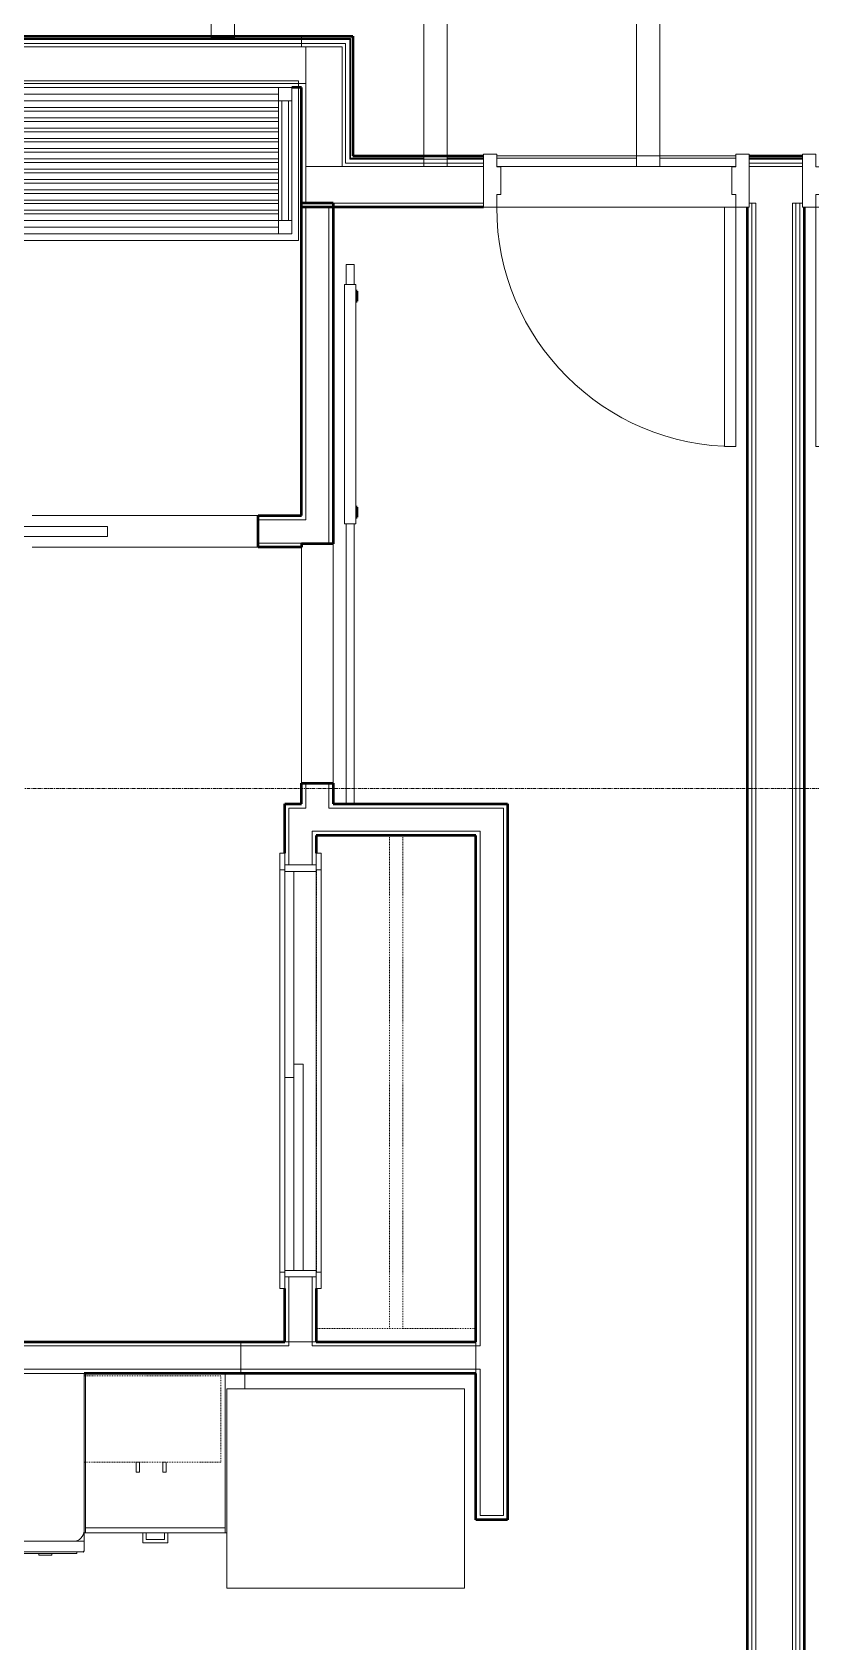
# Model space of a CAD drawing. Header units: inches. Extents: x -4235 to -464, y 9767 to 12359.
# Drawn here: x -2826.6 to -2709.5, y 11406.9 to 11648.9 of the extents above; entities that cross this region are included whole.
import ezdxf

# ---------------------------------------------------------------- set-up
doc = ezdxf.new("R2010")
doc.units = ezdxf.units.IN
doc.header["$MEASUREMENT"] = 0
doc.linetypes.add('Dash', pattern=[0.25, 0.125, -0.125])
doc.linetypes.add('Grid Line 1_2_', pattern=[0.875, 0.5, -0.125, 0.125, -0.125])
for name, color, linetype, lineweight in [('0-1', 7, 'Continuous', 5), ('0-2', 10, 'Continuous', 9), ('A-DOOR-1', 10, 'Continuous', 9), ('A-DOOR-2', 50, 'Continuous', 20), ('A-DOOR-4', 7, 'Continuous', 50), ('A-DOOR-FRAM-1', 10, 'Continuous', 9), ('A-DOOR-FRAM-3', 50, 'Continuous', 20), ('A-FLOR-3', 192, 'Continuous', 9), ('A-WALL-1', 7, 'Continuous', 50), ('A-WALL-2', 250, 'Continuous', 13), ('A-WALL-3', 10, 'Continuous', 9), ('A-WALL-4', 254, 'Continuous', 9), ('A-WALL-5', 113, 'Continuous', 9), ('I-WALL-1', 7, 'Continuous', 50), ('I-WALL-2', 10, 'Continuous', 9), ('I-WALL-3', 254, 'Continuous', 9), ('Q-CASE-1', 254, 'Continuous', 9), ('Q-CASE-2', 10, 'Continuous', 9), ('Q-CASE-3', 254, 'Dash', 9), ('Q-CASE-4', 10, 'Dash', 9), ('Q-CASE-HDLN-1', 10, 'Dash', 9), ('Q-CASE-HDLN-2', 254, 'Dash', 9), ('Q-SPCQ-1', 10, 'Continuous', 9), ('S-BEAM', 12, 'Continuous', 9), ('S-GRID-1', 1, 'Grid Line 1_2_', 9)]:
    doc.layers.add(name, color=color, linetype=linetype, lineweight=lineweight)

# ---------------------------------------------------------------- blocks, each defined once
blk = doc.blocks.new('POCKET - FLUSH - 2-10 x 6-8-2882529-BACKGROUND - RCP - 2ND FLOOR')
at = {"layer": 'A-DOOR-2'}
for p, q in [((-39.67, 0.75), (-39.67, -0.75)), ((-5.67, 0.75), (-39.67, 0.75)), ((-5.67, -0.75), (-5.67, 0.75)), ((-39.67, -0.75), (-5.67, -0.75))]:
    blk.add_line(p, q, dxfattribs=at)
blk = doc.blocks.new('SLIDING - FLUSH - 5-0 x 6-8-3203586-BACKGROUND - RCP - 2ND FLOOR')
at = {"layer": 'A-DOOR-1'}
for p, q in [((-32.75, 2.5), (-32.75, 3.25)), ((-30.25, 3.25), (-32.75, 3.25)), ((-32.75, 2.5), (-30.25, 2.5)), ((30.25, 3.25), (-30.25, 3.25)), ((-30.25, 3.25), (-30.25, 2.5)), ((30.25, 2.5), (30.25, 3.25)), ((30.25, 3.25), (32.75, 3.25)), ((32.75, 2.5), (30.25, 2.5)), ((32.75, 3.25), (32.75, 2.5)), ((30, 0.5), (-1, 0.5)), ((-1, 0.5), (-1, -0.88)), ((30, 0.5), (30, -0.88)), ((-32.75, -3), (-32.75, -2.25)), ((-30.25, -2.25), (-32.75, -2.25)), ((-30.25, -2.25), (-30.25, -3)), ((1, -0.88), (-30, -0.88)), ((-30, -0.88), (-30, -2.25)), ((-30, -2.25), (1, -2.25)), ((-1, -0.88), (30, -0.88)), ((1, -0.88), (1, -2.25)), ((30.25, -2.25), (32.75, -2.25)), ((30.25, -3), (30.25, -2.25)), ((32.75, -2.25), (32.75, -3)), ((-32.75, -3), (-30.25, -3)), ((-30.25, -3), (30.25, -3)), ((32.75, -3), (30.25, -3))]:
    blk.add_line(p, q, dxfattribs=at)
at = {"layer": 'A-DOOR-FRAM-1'}
for p, q in [((-31, -2.25), (-31, 2.5)), ((-30, 2.5), (-31, 2.5)), ((30, 2.5), (-30, 2.5)), ((-30, 2.5), (-30, -2.25)), ((30, -2.25), (30, 2.5)), ((30, 2.5), (31, 2.5)), ((31, 2.5), (31, -2.25)), ((-31, -2.25), (-30, -2.25)), ((1, -2.25), (30, -2.25)), ((31, -2.25), (30, -2.25))]:
    blk.add_line(p, q, dxfattribs=at)
blk = doc.blocks.new('Refrigerator_-_Side-by-Side_6047 - 36_ X 30_-345559-BACKGROUND - RCP - 2ND FLOOR')
at = {"layer": 'Q-SPCQ-1'}
for p, q in [((17.87, 14.42), (-17.88, 14.42)), ((-17.88, 14.42), (-17.88, -15.58)), ((17.87, -15.58), (17.87, 14.42)), ((-17.88, -15.58), (17.87, -15.58))]:
    blk.add_line(p, q, dxfattribs=at)
blk = doc.blocks.new('Dishwasher_15404 - 34_ counter-V104-BACKGROUND - RCP - 2ND FLOOR')
at = {"layer": 'Q-SPCQ-1'}
for p, q in [((0, -24), (0, 0)), ((0, 0), (23.68, 0)), ((23.68, 0), (25.25, 0)), ((25.25, 0), (26.68, 0)), ((25.25, 0), (25.25, -1.57)), ((25.25, -1.57), (25.25, -22.43)), ((26.87, -0.2), (26.87, -23.8)), ((27.12, -1.09), (26.87, -1.09)), ((27.12, -2.61), (27.12, -1.09)), ((27.12, -3.81), (27.12, -2.61)), ((27.12, -20.19), (27.12, -3.81)), ((27.37, -4.82), (27.12, -4.82)), ((27.37, -5.81), (27.37, -4.82)), ((27.12, -6.79), (27.37, -6.79)), ((27.37, -6.79), (27.37, -5.81)), ((27.37, -16.15), (27.12, -16.15)), ((27.37, -16.74), (27.12, -16.74)), ((27.37, -16.74), (27.37, -16.15)), ((27.37, -17.33), (27.12, -17.33)), ((27.37, -17.92), (27.12, -17.92)), ((27.37, -18.51), (27.12, -18.51)), ((27.37, -19.1), (27.12, -19.1)), ((27.37, -17.92), (27.37, -17.33)), ((27.37, -19.1), (27.37, -18.51)), ((27.37, -19.69), (27.12, -19.69)), ((27.12, -21.39), (27.12, -20.19)), ((27.37, -20.28), (27.12, -20.28)), ((27.12, -22.91), (27.12, -21.39)), ((27.37, -20.28), (27.37, -19.69)), ((23.68, -24), (0, -24)), ((25.25, -24), (23.68, -24)), ((25.25, -22.43), (25.25, -24)), ((26.68, -24), (25.25, -24)), ((27.12, -22.91), (26.87, -22.91))]:
    blk.add_line(p, q, dxfattribs=at)
for centre, radius, start, end in [((26.68, -0.2), 0.197, 0, 90), ((23.68, -1.57), 1.57, 0, 90), ((23.68, -1.57), 1.57, 32.077, 42.3359), ((23.68, -1.57), 1.57, 17.8182, 27.5266), ((23.68, -1.57), 1.57, 0, 13.6425), ((26.68, -0.2), 0.197, 15, 90), ((23.68, -22.43), 1.57, 270, 0), ((23.68, -22.43), 1.57, 317.6641, 327.923), ((23.68, -22.43), 1.57, 332.4734, 342.1818), ((23.68, -22.43), 1.57, 347.4108, 0), ((26.68, -23.8), 0.197, 270, 0)]:
    blk.add_arc(centre, radius, start, end, dxfattribs=at)
blk = doc.blocks.new('BARN - FLUSH - 3-0 x 7-0 BARN DOOR-2961665-BACKGROUND - RCP - 2ND FLOOR')
at = {"layer": 'A-DOOR-1'}
for p, q in [((-57, 5.57), (-60, 5.57)), ((-60, 5.57), (-60, 4.95)), ((-60, 4.95), (-60, 4.32)), ((-57, 4.07), (-57, 5.82)), ((-57, 5.82), (-21, 5.82)), ((-21, 5.82), (-21, 4.07)), ((21, 5.57), (-21, 5.57)), ((21, 4.95), (21, 5.57)), ((21, 4.32), (21, 4.95)), ((-60, 4.32), (-57, 4.32)), ((-21, 4.07), (-57, 4.07)), ((-21, 4.32), (21, 4.32))]:
    blk.add_line(p, q, dxfattribs=at)
at = {"layer": 'A-DOOR-4'}
for p, q in [((-56, 6), (-56, 5.82)), ((-54.5, 6), (-56, 6)), ((-54.5, 5.82), (-54.5, 6)), ((-23.5, 6), (-23.5, 5.82)), ((-22, 6), (-23.5, 6)), ((-22, 5.82), (-22, 6))]:
    blk.add_line(p, q, dxfattribs=at)
blk = doc.blocks.new('OD_CW_Closet - OD_CW_Closet-2472542-BACKGROUND - RCP - 2ND FLOOR')
at = {"layer": 'Q-CASE-HDLN-1'}
for p, q in [((0.74, -24), (0.74, 0)), ((0.74, 0), (6.74, 0)), ((9.24, 0), (69.74, 0)), ((72.24, 0), (74.9, 0)), ((0.74, -11), (74.9, -11)), ((0.74, -13), (74.9, -13))]:
    blk.add_line(p, q, dxfattribs=at)
at = {"layer": 'Q-CASE-HDLN-2'}
for p, q in [((74.9, 0), (74.9, -24)), ((74.9, -24), (0.74, -24))]:
    blk.add_line(p, q, dxfattribs=at)
blk = doc.blocks.new('Base Cabinet 3 Drawer 230 - Base Cabinet 3 Drawer 230 21_-2578998-BACKGROUND - RCP - 2ND FLOOR')
at = {"layer": 'Q-CASE-2'}
for p, q in [((-1.14, 24), (-1.14, 25.5)), ((-1.14, 25.5), (2.61, 25.5)), ((2.11, 25), (-0.64, 25)), ((-0.64, 24), (-0.64, 25)), ((2.11, 24), (2.11, 25)), ((2.61, 25.5), (2.61, 24)), ((-9.76, 24), (11.24, 24)), ((-9.76, 23.25), (-9.76, 24)), ((11.24, 23.25), (-9.76, 23.25)), ((-9.76, 23.25), (-9.76, 0)), ((-1.14, 24), (-0.64, 24)), ((2.61, 24), (2.11, 24)), ((11.24, 24), (11.24, 23.25)), ((11.24, 0), (11.24, 23.25)), ((-9.76, 0), (11.24, 0))]:
    blk.add_line(p, q, dxfattribs=at)
blk = doc.blocks.new('300 Series Wall Hung Cabinet_302 - 21_ X 24_-2838280-BACKGROUND - RCP - 2ND FLOOR')
at = {"layer": 'Q-CASE-1'}
for p, q in [((-1.76, -13.19), (-2.25, -13.19)), ((-2.25, -13.19), (-2.25, -14.69)), ((-1.76, -14.69), (-1.76, -13.19)), ((2.24, -13.19), (1.75, -13.19)), ((1.75, -13.19), (1.75, -14.69)), ((2.24, -14.69), (2.24, -13.19)), ((-2.25, -14.69), (-1.76, -14.69)), ((1.75, -14.69), (2.24, -14.69))]:
    blk.add_line(p, q, dxfattribs=at)
at = {"layer": 'Q-CASE-3'}
for p, q in [((10.5, -13.19), (10.5, -0.23)), ((-10.1, -13.19), (10.5, -13.19))]:
    blk.add_line(p, q, dxfattribs=at)
at = {"layer": 'Q-CASE-4'}
blk.add_line((10.5, -0.19), (-10.1, -0.19), dxfattribs=at)
blk = doc.blocks.new('Bath Vanity - Bath Vanity 60_-V115-BACKGROUND - RCP - 2ND FLOOR')
at = {"layer": 'Q-CASE-1'}
for p, q in [((-29.26, -1), (-29.26, 0)), ((-29.26, 0), (30.74, 0)), ((30.74, 0), (30.74, -0.38)), ((30.74, -0.38), (30.74, -1))]:
    blk.add_line(p, q, dxfattribs=at)
at = {"layer": 'Q-CASE-2'}
for p, q in [((-29.26, -24), (-29.26, -1)), ((-28.26, -3), (-28.26, -1)), ((-28.26, -1), (-26.26, -1)), ((27.74, -1), (-26.26, -1)), ((-26.26, -1), (-26.26, -3)), ((27.74, -2), (-26.26, -2)), ((27.74, -3), (27.74, -1)), ((27.74, -1), (29.74, -1)), ((29.74, -1), (29.74, -3)), ((30.74, -1), (30.74, -24)), ((-28.26, -3), (-28.26, -21)), ((-26.26, -3), (-28.26, -3)), ((-27.76, -3), (-27.76, -21)), ((-26.76, -3), (-26.76, -21)), ((27.74, -3), (-26.26, -3)), ((-26.26, -3), (-26.26, -21)), ((-26.26, -4), (27.74, -4)), ((27.74, -4.55), (-26.26, -4.55)), ((27.74, -3), (27.74, -21)), ((29.74, -3), (27.74, -3)), ((28.24, -3), (28.24, -21)), ((29.24, -3), (29.24, -21)), ((29.74, -3), (29.74, -21)), ((-26.26, -5.55), (27.74, -5.55)), ((27.74, -6.09), (-26.26, -6.09)), ((-26.26, -7.09), (27.74, -7.09)), ((27.74, -7.64), (-26.26, -7.64)), ((-26.26, -8.64), (27.74, -8.64)), ((27.74, -9.18), (-26.26, -9.18)), ((-26.26, -10.18), (27.74, -10.18)), ((27.74, -10.73), (-26.26, -10.73)), ((-26.26, -11.73), (27.74, -11.73)), ((27.74, -12.27), (-26.26, -12.27)), ((-26.26, -13.27), (27.74, -13.27)), ((27.74, -13.82), (-26.26, -13.82)), ((-26.26, -14.82), (27.74, -14.82)), ((27.74, -15.36), (-26.26, -15.36)), ((-26.26, -16.36), (27.74, -16.36)), ((27.74, -16.91), (-26.26, -16.91)), ((-26.26, -17.91), (27.74, -17.91)), ((27.74, -18.45), (-26.26, -18.45)), ((-28.26, -23), (-28.26, -21)), ((-28.26, -21), (-26.26, -21)), ((-26.26, -19.45), (27.74, -19.45)), ((27.74, -20), (-26.26, -20)), ((-26.26, -21), (27.74, -21)), ((-26.26, -21), (-26.26, -23)), ((27.74, -23), (27.74, -21)), ((27.74, -21), (29.74, -21)), ((29.74, -21), (29.74, -23)), ((30.74, -24), (-29.26, -24)), ((-26.26, -23), (-28.26, -23)), ((27.74, -22), (-26.26, -22)), ((27.74, -23), (-26.26, -23)), ((29.74, -23), (27.74, -23))]:
    blk.add_line(p, q, dxfattribs=at)
blk = doc.blocks.new('CTR - 1st Phase - Unit Layouts_rvt-1-BACKGROUND - RCP - 2ND FLOOR')
at = {"layer": 'A-WALL-1'}
for p, q in [((-2786.1, 11576.24), (-2786.1, 11623.26)), ((-2786.1, 11623.26), (-2785.47, 11623.26)), ((-2785.47, 11623.26), (-2781.97, 11623.26)), ((-2781.97, 11623.26), (-2781.35, 11623.26)), ((-2781.35, 11623.26), (-2781.35, 11571.99)), ((-2792.62, 11576.24), (-2786.1, 11576.24)), ((-2792.62, 11571.49), (-2792.62, 11576.24)), ((-2786.1, 11571.49), (-2792.62, 11571.49)), ((-2781.35, 11571.99), (-2786.1, 11571.99)), ((-2786.1, 11571.99), (-2786.1, 11571.49)), ((-2786.1, 11532.89), (-2786.1, 11535.99)), ((-2786.1, 11535.99), (-2781.35, 11535.99)), ((-2781.35, 11535.99), (-2781.35, 11532.89)), ((-2788.62, 11525.48), (-2788.62, 11532.89)), ((-2788.62, 11532.89), (-2788, 11532.89)), ((-2788, 11532.89), (-2786.1, 11532.89)), ((-2781.35, 11532.89), (-2755.1, 11532.89)), ((-2755.1, 11532.89), (-2755.1, 11532.26)), ((-2755.1, 11532.26), (-2755.1, 11528.14)), ((-2783.87, 11528.14), (-2783.87, 11525.48)), ((-2759.85, 11528.14), (-2783.87, 11528.14)), ((-2759.85, 11451.99), (-2759.85, 11528.14)), ((-2755.1, 11528.14), (-2755.1, 11425.23)), ((-2788.62, 11451.99), (-2788.62, 11459.98)), ((-2783.87, 11459.98), (-2783.87, 11451.99)), ((-2912.7, 11451.99), (-2788.62, 11451.99)), ((-2783.87, 11451.99), (-2759.85, 11451.99)), ((-2759.85, 11447.24), (-2818.82, 11447.24)), ((-2759.85, 11425.23), (-2759.85, 11447.24)), ((-2759.22, 11425.23), (-2759.85, 11425.23)), ((-2755.72, 11425.23), (-2759.22, 11425.23)), ((-2755.1, 11425.23), (-2755.72, 11425.23))]:
    blk.add_line(p, q, dxfattribs=at)
at = {"layer": 'A-WALL-2'}
for p, q in [((-2785.47, 11622.64), (-2781.97, 11622.64)), ((-2785.47, 11622.64), (-2785.47, 11575.61)), ((-2781.97, 11622.64), (-2781.97, 11571.99)), ((-2786.1, 11575.61), (-2792.62, 11575.61)), ((-2786.1, 11575.61), (-2785.47, 11575.61)), ((-2786.1, 11572.11), (-2792.62, 11572.11)), ((-2786.1, 11572.11), (-2785.47, 11572.11)), ((-2785.47, 11572.11), (-2785.47, 11571.99)), ((-2785.47, 11535.99), (-2785.47, 11532.89)), ((-2781.97, 11535.99), (-2781.97, 11532.89)), ((-2785.47, 11532.26), (-2785.47, 11532.89)), ((-2781.97, 11532.26), (-2781.97, 11532.89)), ((-2788, 11532.26), (-2788, 11523.73)), ((-2785.47, 11532.26), (-2788, 11532.26)), ((-2781.97, 11532.26), (-2755.72, 11532.26)), ((-2755.72, 11528.76), (-2755.72, 11532.26)), ((-2784.5, 11528.76), (-2784.5, 11523.73)), ((-2783.87, 11528.76), (-2784.5, 11528.76)), ((-2783.87, 11528.76), (-2759.22, 11528.76)), ((-2759.22, 11528.14), (-2759.22, 11528.76)), ((-2759.22, 11451.36), (-2759.22, 11528.14)), ((-2755.72, 11528.14), (-2755.72, 11528.76)), ((-2755.72, 11425.85), (-2755.72, 11528.14)), ((-2788, 11461.73), (-2788, 11451.99)), ((-2784.5, 11461.73), (-2784.5, 11451.99)), ((-2912.07, 11451.36), (-2788, 11451.36)), ((-2788, 11451.36), (-2788, 11451.99)), ((-2784.5, 11451.36), (-2784.5, 11451.99)), ((-2784.5, 11451.36), (-2759.85, 11451.36)), ((-2759.22, 11451.36), (-2759.85, 11451.36)), ((-2912.07, 11447.86), (-2759.85, 11447.86)), ((-2759.22, 11447.86), (-2759.85, 11447.86)), ((-2759.22, 11425.85), (-2759.22, 11447.86)), ((-2755.72, 11425.85), (-2759.22, 11425.85))]:
    blk.add_line(p, q, dxfattribs=at)
at = {"layer": 'A-WALL-3'}
for p, q in [((-2792.62, 11576.24), (-2826.62, 11576.24)), ((-2826.62, 11571.49), (-2792.62, 11571.49)), ((-2786.1, 11571.49), (-2786.1, 11535.99)), ((-2781.35, 11535.99), (-2781.35, 11571.99)), ((-2788.62, 11523.73), (-2783.87, 11523.73)), ((-2788.62, 11461.73), (-2783.87, 11461.73)), ((-2788.62, 11451.99), (-2783.87, 11451.99)), ((-2759.85, 11447.24), (-2759.85, 11451.99)), ((-2795.22, 11447.24), (-2818.82, 11447.24)), ((-2794.6, 11447.24), (-2795.22, 11447.24))]:
    blk.add_line(p, q, dxfattribs=at)
at = {"layer": 'A-WALL-4'}
for p, q in [((-2792.62, 11576.24), (-2792.62, 11571.49)), ((-2786.1, 11571.99), (-2786.1, 11571.49)), ((-2786.1, 11571.99), (-2781.35, 11571.99)), ((-2786.1, 11535.99), (-2781.35, 11535.99)), ((-2843.22, 11451.99), (-2795.22, 11451.99)), ((-2795.22, 11451.99), (-2788.62, 11451.99)), ((-2795.22, 11451.95), (-2795.22, 11447.24)), ((-2795.22, 11447.24), (-2795.22, 11451.95)), ((-2783.87, 11451.99), (-2759.85, 11451.99)), ((-2759.85, 11447.24), (-2794.6, 11447.24))]:
    blk.add_line(p, q, dxfattribs=at)
at = {"layer": 'A-WALL-5'}
for p, q in [((-2794.6, 11447.24), (-2818.82, 11447.24)), ((-2818.82, 11447.24), (-2794.6, 11447.24)), ((-2794.6, 11444.93), (-2794.6, 11447.24)), ((-2794.6, 11447.24), (-2794.6, 11444.93)), ((-2818.82, 11423.24), (-2809.95, 11423.24)), ((-2809.95, 11423.24), (-2818.82, 11423.24)), ((-2809.95, 11423.24), (-2809.45, 11423.24)), ((-2809.45, 11423.24), (-2806.7, 11423.24)), ((-2806.7, 11423.24), (-2809.45, 11423.24)), ((-2806.7, 11423.24), (-2806.2, 11423.24)), ((-2806.2, 11423.24), (-2797.32, 11423.24)), ((-2797.32, 11423.24), (-2806.2, 11423.24))]:
    blk.add_line(p, q, dxfattribs=at)
at = {"layer": '0-2'}
for name, p in [('Bath Vanity - Bath Vanity 60_-V115-BACKGROUND - RCP - 2ND FLOOR', (-2817.31, 11641.61)), ('POCKET - FLUSH - 2-10 x 6-8-2882529-BACKGROUND - RCP - 2ND FLOOR', (-2809.62, 11573.86)), ('300 Series Wall Hung Cabinet_302 - 21_ X 24_-2838280-BACKGROUND - RCP - 2ND FLOOR', (-2808.72, 11447.05)), ('Refrigerator_-_Side-by-Side_6047 - 36_ X 30_-345559-BACKGROUND - RCP - 2ND FLOOR', (-2779.45, 11430.5))]:
    blk.add_blockref(name, p, dxfattribs=at)
for name, p, rotation in [('BARN - FLUSH - 3-0 x 7-0 BARN DOOR-2961665-BACKGROUND - RCP - 2ND FLOOR', (-2783.72, 11553.99), 269.9999999999983), ('OD_CW_Closet - OD_CW_Closet-2472542-BACKGROUND - RCP - 2ND FLOOR', (-2783.85, 11453.24), 90.00000000001617), ('SLIDING - FLUSH - 5-0 x 6-8-3203586-BACKGROUND - RCP - 2ND FLOOR', (-2786.37, 11492.73), 269.9999999999755), ('Dishwasher_15404 - 34_ counter-V104-BACKGROUND - RCP - 2ND FLOOR', (-2818.82, 11447.24), 269.9999999999322), ('Base Cabinet 3 Drawer 230 - Base Cabinet 3 Drawer 230 21_-2578998-BACKGROUND - RCP - 2ND FLOOR', (-2807.34, 11447.24), 180)]:
    blk.add_blockref(name, p, dxfattribs=dict(at, rotation=rotation))
blk = doc.blocks.new('HOLLOW METAL - UNIT DOOR-2191978-BACKGROUND - RCP - 2ND FLOOR')
at = {"layer": 'A-DOOR-1'}
blk.add_arc((18, 4.125), 36, 90, 180, dxfattribs=at)
at = {"layer": 'A-DOOR-2'}
for p, q in [((18, 40.125), (16.25, 40.125)), ((16.25, 40.125), (16.25, 4.125)), ((18, 4.125), (18, 40.125)), ((16.25, 4.125), (18, 4.125))]:
    blk.add_line(p, q, dxfattribs=at)
at = {"layer": 'A-DOOR-FRAM-3'}
for p, q in [((-18, 4.125), (-20, 4.125)), ((-20, 4.125), (-20, -3.875)), ((-18, 2.1875), (-18, 4.125)), ((18, 4.125), (18, 2.1875)), ((20, 4.125), (18, 4.125)), ((20, -3.875), (20, 4.125)), ((-17.375, 2.1875), (-18, 2.1875)), ((-17.375, -1.9375), (-17.375, 2.1875)), ((18, 2.1875), (17.375, 2.1875)), ((17.375, 2.1875), (17.375, -1.9375)), ((-18, -3.875), (-18, -1.9375)), ((-18, -1.9375), (-17.375, -1.9375)), ((17.375, -1.9375), (18, -1.9375)), ((18, -1.9375), (18, -3.875)), ((-20, -3.875), (-18, -3.875)), ((18, -3.875), (20, -3.875))]:
    blk.add_line(p, q, dxfattribs=at)
blk = doc.blocks.new('HOLLOW METAL - UNIT DOOR-2191977-BACKGROUND - RCP - 2ND FLOOR')
at = {"layer": 'A-DOOR-1'}
blk.add_arc((18, -4.125), 36, 180, 270, dxfattribs=at)
at = {"layer": 'A-DOOR-2'}
for p, q in [((16.25, -4.125), (18, -4.125)), ((16.25, -40.125), (16.25, -4.125)), ((18, -4.125), (18, -40.125)), ((18, -40.125), (16.25, -40.125))]:
    blk.add_line(p, q, dxfattribs=at)
at = {"layer": 'A-DOOR-FRAM-3'}
for p, q in [((-20, 3.875), (-18, 3.875)), ((-20, -4.125), (-20, 3.875)), ((-18, 3.875), (-18, 1.9375)), ((18, 3.875), (20, 3.875)), ((18, 1.9375), (18, 3.875)), ((20, 3.875), (20, -4.125)), ((-18, 1.9375), (-17.375, 1.9375)), ((-17.375, 1.9375), (-17.375, -2.1875)), ((17.375, 1.9375), (18, 1.9375)), ((17.375, -2.1875), (17.375, 1.9375)), ((-18, -2.1875), (-18, -4.125)), ((-17.375, -2.1875), (-18, -2.1875)), ((18, -2.1875), (17.375, -2.1875)), ((18, -4.125), (18, -2.1875)), ((-18, -4.125), (-20, -4.125)), ((20, -4.125), (18, -4.125))]:
    blk.add_line(p, q, dxfattribs=at)
blk = doc.blocks.new('CTR - 1st Phase - Common Walls_rvt-1-BACKGROUND - RCP - 2ND FLOOR')
at = {"layer": 'A-WALL-2'}
for p, q in [((-3018.77, 11647.86), (-2786.1, 11647.86)), ((-3018.77, 11647.24), (-2786.1, 11647.24)), ((-3018.77, 11646.74), (-2786.1, 11646.74)), ((-2779.47, 11647.86), (-2786.1, 11647.86)), ((-2779.97, 11647.24), (-2786.1, 11647.24)), ((-2785.47, 11646.74), (-2786.1, 11646.74)), ((-2779.97, 11646.74), (-2785.47, 11646.74)), ((-2779.47, 11647.24), (-2779.97, 11647.24)), ((-2779.97, 11646.74), (-2779.97, 11630.36)), ((-2778.85, 11647.86), (-2779.47, 11647.86)), ((-2779.47, 11647.24), (-2779.47, 11630.36)), ((-2778.85, 11647.86), (-2778.85, 11630.36)), ((-2912.7, 11641.24), (-2786.1, 11641.24)), ((-2785.47, 11641.24), (-2786.1, 11641.24)), ((-2785.47, 11641.24), (-2785.47, 11630.36)), ((-2785.47, 11630.36), (-2785.47, 11628.74)), ((-2779.97, 11630.36), (-2779.97, 11629.24)), ((-2779.47, 11630.36), (-2779.47, 11629.86)), ((-2779.47, 11629.86), (-2779.47, 11629.24)), ((-2778.85, 11630.36), (-2778.85, 11629.86)), ((-2778.85, 11629.86), (-2758.72, 11629.86)), ((-2718.72, 11629.86), (-2710.72, 11629.86)), ((-2785.47, 11628.74), (-2785.47, 11623.24)), ((-2779.97, 11629.24), (-2779.97, 11628.74)), ((-2779.97, 11628.74), (-2758.72, 11628.74)), ((-2779.47, 11629.24), (-2758.72, 11629.24)), ((-2718.72, 11629.24), (-2710.72, 11629.24)), ((-2718.72, 11628.74), (-2710.72, 11628.74)), ((-2785.47, 11623.24), (-2758.72, 11623.24)), ((-2718.72, 11623.24), (-2718.35, 11623.24)), ((-2718.35, 11622.61), (-2718.35, 11623.24)), ((-2717.72, 11623.24), (-2718.35, 11623.24)), ((-2718.35, 11623.24), (-2717.72, 11623.24)), ((-2718.35, 11622.61), (-2718.35, 11255.64)), ((-2717.72, 11622.61), (-2717.72, 11623.24)), ((-2717.72, 11622.61), (-2717.72, 11255.64)), ((-2712.22, 11622.61), (-2712.22, 11623.24)), ((-2711.72, 11623.24), (-2712.22, 11623.24)), ((-2712.22, 11623.24), (-2711.72, 11623.24)), ((-2712.22, 11622.61), (-2712.22, 11255.64)), ((-2711.72, 11622.61), (-2711.72, 11623.24)), ((-2711.1, 11623.24), (-2711.72, 11623.24)), ((-2711.72, 11623.24), (-2711.1, 11623.24)), ((-2711.72, 11622.61), (-2711.72, 11255.64)), ((-2711.1, 11622.61), (-2711.1, 11623.24)), ((-2711.1, 11623.24), (-2710.72, 11623.24)), ((-2711.1, 11622.61), (-2711.1, 11255.64))]:
    blk.add_line(p, q, dxfattribs=at)
at = {"layer": 'I-WALL-1'}
for p, q in [((-3018.77, 11648.36), (-2786.1, 11648.36)), ((-2786.1, 11648.36), (-2778.85, 11648.36)), ((-2778.85, 11648.36), (-2778.35, 11648.36)), ((-2778.35, 11648.36), (-2778.35, 11630.36)), ((-2786.1, 11640.61), (-2787.57, 11640.61)), ((-2786.1, 11630.36), (-2786.1, 11640.61)), ((-2786.1, 11623.24), (-2786.1, 11630.36)), ((-2778.35, 11630.36), (-2758.72, 11630.36)), ((-2718.72, 11630.36), (-2710.72, 11630.36)), ((-2786.1, 11622.61), (-2786.1, 11623.24)), ((-2758.72, 11622.61), (-2786.1, 11622.61)), ((-2718.97, 11255.64), (-2718.97, 11622.61)), ((-2710.47, 11622.61), (-2710.47, 11255.64))]:
    blk.add_line(p, q, dxfattribs=at)
at = {"layer": 'I-WALL-2'}
for p, q in [((-2786.1, 11646.74), (-2786.1, 11648.36)), ((-2786.1, 11646.74), (-2786.1, 11648.36)), ((-2758.72, 11622.61), (-2758.72, 11630.36)), ((-2720.72, 11630.36), (-2756.72, 11630.36)), ((-2756.72, 11622.61), (-2722.47, 11622.61)), ((-2718.97, 11622.61), (-2718.72, 11622.61)), ((-2710.72, 11622.61), (-2710.47, 11622.61))]:
    blk.add_line(p, q, dxfattribs=at)
at = {"layer": 'I-WALL-3'}
for p, q in [((-3007.91, 11648.36), (-2786.1, 11648.36)), ((-2778.35, 11648.36), (-2786.1, 11648.36)), ((-2778.35, 11648.36), (-2778.35, 11630.36)), ((-2778.35, 11630.36), (-2758.72, 11630.36)), ((-2756.72, 11630.36), (-2720.72, 11630.36)), ((-2718.72, 11630.36), (-2710.72, 11630.36))]:
    blk.add_line(p, q, dxfattribs=at)
at = {"layer": '0-2'}
blk.add_blockref('HOLLOW METAL - UNIT DOOR-2191977-BACKGROUND - RCP - 2ND FLOOR', (-2738.72, 11626.74), dxfattribs=at)
at = {"layer": '0-2', "rotation": 180}
blk.add_blockref('HOLLOW METAL - UNIT DOOR-2191978-BACKGROUND - RCP - 2ND FLOOR', (-2690.72, 11626.74), dxfattribs=at)
blk = doc.blocks.new('Dimension Lumber - LVL - 3_5X5_5-V254-BACKGROUND - RCP - 2ND FLOOR')
at = {"layer": 'S-BEAM'}
for p, q in [((-43.73, 1.75), (-43.53, 1.75)), ((20.07, 1.75), (45.1, 1.75)), ((45.1, 1.75), (45.37, 1.75)), ((45.37, -1.75), (45.37, 1.75)), ((-25.78, -1.75), (-24.15, -1.75)), ((-24.15, -1.75), (-20.84, -1.75)), ((-18.47, -1.75), (-15.97, -1.75)), ((-13.6, -1.75), (-12.21, -1.75)), ((-9.84, -1.75), (45.1, -1.75)), ((45.1, -1.75), (45.37, -1.75))]:
    blk.add_line(p, q, dxfattribs=at)
blk = doc.blocks.new('Dimension Lumber - LVL - 3_5X5_5-V234-BACKGROUND - RCP - 2ND FLOOR')
at = {"layer": 'S-BEAM'}
for p, q in [((-54.25, 1.75), (-54.01, 1.75)), ((9.6, 1.75), (52.63, 1.75)), ((52.63, 1.75), (54.25, 1.75)), ((-54.25, -1.75), (-54.01, -1.75)), ((9.6, -1.75), (52.63, -1.75)), ((52.63, -1.75), (54.25, -1.75))]:
    blk.add_line(p, q, dxfattribs=at)
blk = doc.blocks.new('Dimension Lumber - LVL - 3_5X5_5-V255-BACKGROUND - RCP - 2ND FLOOR')
at = {"layer": 'S-BEAM'}
for p, q in [((-45.37, 1.75), (-45.37, -1.75)), ((-45.37, 1.75), (-45.1, 1.75)), ((-45.1, 1.75), (-44.85, 1.75)), ((-44.85, 1.75), (-43.85, 1.75)), ((-0.88, 1.75), (42.15, 1.75)), ((42.15, 1.75), (43.77, 1.75)), ((-45.34, -1.75), (-45.1, -1.75)), ((-45.1, -1.75), (-44.85, -1.75)), ((-44.85, -1.75), (-43.85, -1.75)), ((-0.88, -1.75), (42.15, -1.75)), ((42.15, -1.75), (43.77, -1.75))]:
    blk.add_line(p, q, dxfattribs=at)

msp = doc.modelspace()

# ---------------------------------------------------------------- linework, layer by layer
at = {"layer": 'A-FLOR-3'}
for p, q in [((-2778.72, 11647.99), (-3026.15, 11647.99)), ((-3024.9, 11646.74), (-2785.47, 11646.74)), ((-2785.47, 11646.74), (-2785.47, 11628.74)), ((-2778.72, 11629.99), (-2778.72, 11647.99)), ((-2767.67, 11629.99), (-2778.72, 11629.99)), ((-2758.72, 11629.99), (-2764.17, 11629.99)), ((-2735.67, 11629.99), (-2756.72, 11629.99)), ((-2720.72, 11629.99), (-2732.17, 11629.99)), ((-2710.72, 11629.99), (-2718.72, 11629.99)), ((-2785.47, 11628.74), (-2758.72, 11628.74)), ((-2756.72, 11628.74), (-2720.72, 11628.74)), ((-2718.72, 11628.74), (-2710.72, 11628.74))]:
    msp.add_line(p, q, dxfattribs=at)
at = {"layer": 'S-GRID-1'}
msp.add_line((-464.45, 11535.19), (-4185.7, 11535.19), dxfattribs=at)

# ---------------------------------------------------------------- block references
at = {"layer": '0-1'}
for name in ['CTR - 1st Phase - Unit Layouts_rvt-1-BACKGROUND - RCP - 2ND FLOOR', 'CTR - 1st Phase - Common Walls_rvt-1-BACKGROUND - RCP - 2ND FLOOR']:
    msp.add_blockref(name, (0, 0), dxfattribs=at)
at = {"layer": 'S-BEAM'}
for name, p, rotation in [('Dimension Lumber - LVL - 3_5X5_5-V254-BACKGROUND - RCP - 2ND FLOOR', (-2797.92, 11693.46), 269.9999999999994), ('Dimension Lumber - LVL - 3_5X5_5-V234-BACKGROUND - RCP - 2ND FLOOR', (-2765.92, 11682.99), 269.9999999999993), ('Dimension Lumber - LVL - 3_5X5_5-V255-BACKGROUND - RCP - 2ND FLOOR', (-2733.92, 11672.51), 269.9999999999994)]:
    msp.add_blockref(name, p, dxfattribs=dict(at, rotation=rotation))

doc.saveas('drawing.dxf')
